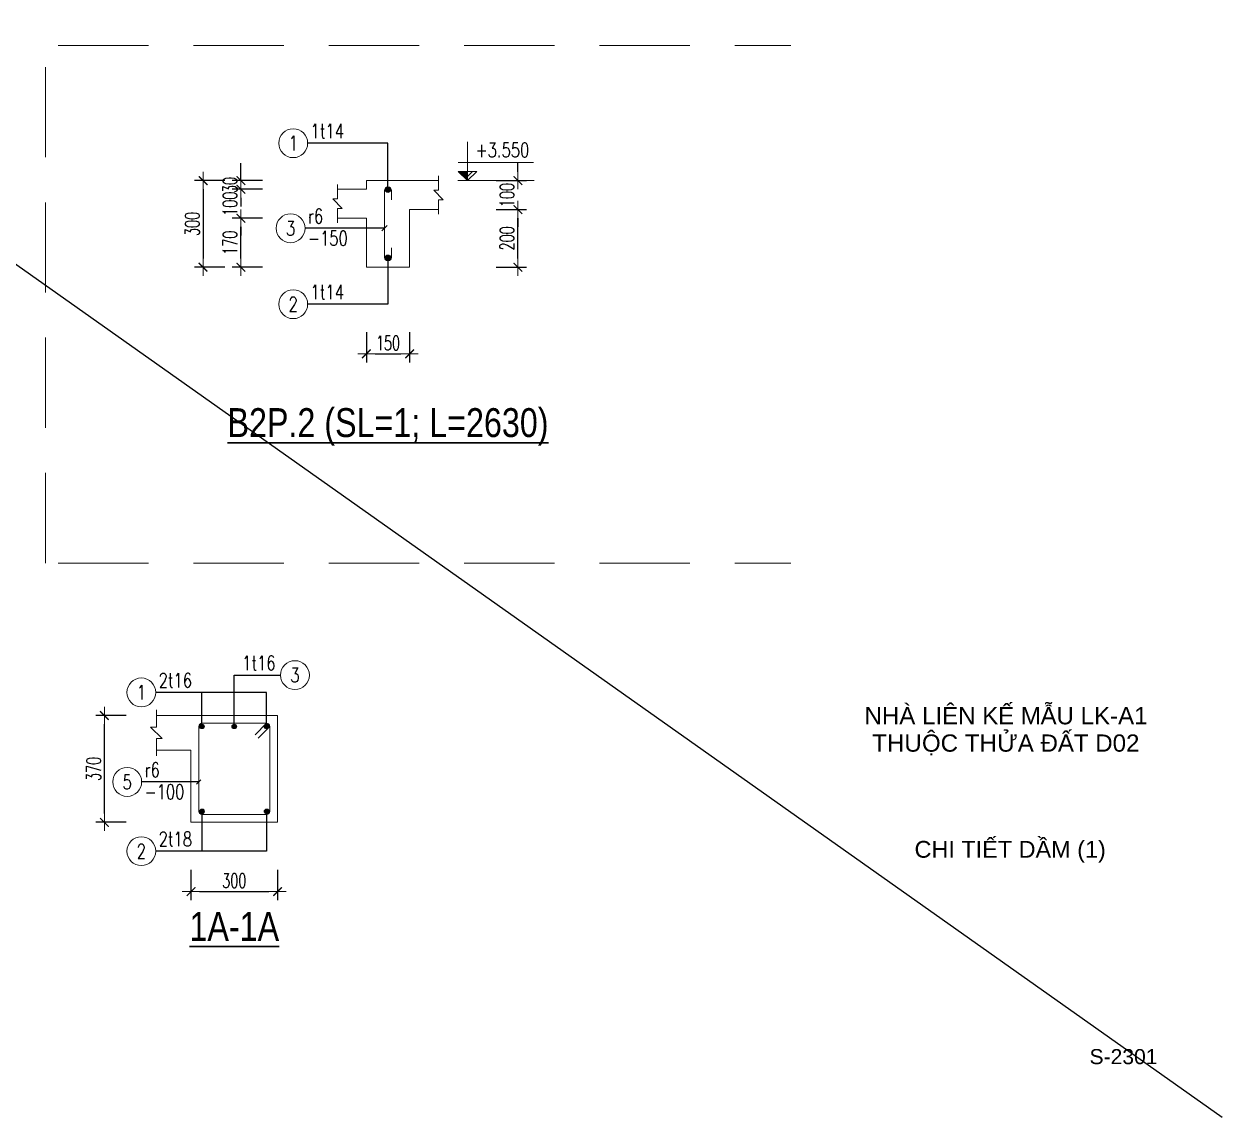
# Model space of a CAD drawing. Header units: millimetres. Extents: x -529861 to -223882, y -171969 to 61504.
# Drawn here: x -459896 to -451595, y -97113 to -89539 of the extents above; entities that cross this region are included whole.
import ezdxf
from ezdxf.enums import TextEntityAlignment as Align

# ---------------------------------------------------------------- set-up
doc = ezdxf.new("R2010")
doc.units = ezdxf.units.MM
doc.header["$LTSCALE"] = 5000
doc.linetypes.add('HIDDEN', pattern=[0.375, 0.25, -0.125])
doc.layers.get('Defpoints').update_dxf_attribs({"color": 143})
for name, color, linetype, lineweight in [('G-ANNO-TTLB', 7, 'Continuous', 18), ('kata_dim', 8, 'Continuous', 15), ('kata_net khuat', 9, 'HIDDEN', 5), ('kata_net manh', 8, 'Continuous', 5), ('kata_net thay', 4, 'Continuous', 20), ('kata_text', 7, 'Continuous', 30), ('kata_thep chu', 1, 'Continuous', 35), ('kata_thep dai', 220, 'Continuous', 20), ('S-dims', 8, 'Continuous', 18)]:
    doc.layers.add(name, color=color, linetype=linetype, lineweight=lineweight)
doc.layers.add('KCS_Plotter', color=11, linetype='Continuous', plot=False)
doc.layers.add('KCS_TEXT_BANVE_SO', color=1, linetype='Continuous')
doc.layers.add('KCS_TEXT_BANVE_TEN', color=162, linetype='Continuous')
doc.styles.add('Arial_13', font='arial.ttf', dxfattribs={"height": 2.5})
doc.styles.add('Arial_14', font='arial.ttf', dxfattribs={"height": 2.5})
doc.styles.add('kata_text', font='arial.ttf', dxfattribs={"width": 0.8})
doc.styles.add('vnsimpli', font='vnsimli.shx', dxfattribs={"width": 0.65})
doc.dimstyles.new('kata_dim_20', dxfattribs={"dimscale": 20, "dimtxt": 2.5, "dimasz": 1.5, "dimexe": 1.5, "dimexo": 2.5, "dimtad": 1, "dimdec": 0, "dimzin": 0, "dimdsep": 46, "dimtxsty": 'vnsimpli', "dimblk": 'kata_block_ArchTick', "dimcen": 0.09, "dimdle": 1.2, "dimclrd": 8, "dimclre": 8, "dimclrt": 3, "dimadec": 0, "dimazin": 0, "dimtfac": 1, "dimtdec": 0, "dimtix": 1, "dimtofl": 0, "dimtmove": 0, "dimatfit": 3, "dimfxl": 3.75, "dimfxlon": 1, "dimtolj": 1, "dimtzin": 0, "dimarcsym": 0})
doc.dimstyles.new('kata_dim_25', dxfattribs={"dimscale": 25, "dimtxt": 2.5, "dimasz": 1.5, "dimexe": 1.5, "dimexo": 2.5, "dimtad": 1, "dimdec": 0, "dimzin": 0, "dimdsep": 46, "dimtxsty": 'kata_text', "dimblk": 'kata_block_ArchTick', "dimcen": 0.09, "dimdle": 1.2, "dimclrd": 8, "dimclre": 8, "dimclrt": 3, "dimadec": 0, "dimazin": 0, "dimtfac": 1, "dimtdec": 0, "dimtix": 1, "dimtofl": 0, "dimtmove": 0, "dimatfit": 3, "dimfxl": 3.75, "dimfxlon": 1, "dimtolj": 1, "dimtzin": 0, "dimarcsym": 0})
doc.dimstyles.new('kata_dim_40', dxfattribs={"dimscale": 40, "dimtxt": 2.5, "dimasz": 1.5, "dimexe": 1.5, "dimexo": 2.5, "dimtad": 1, "dimdec": 0, "dimzin": 0, "dimdsep": 46, "dimtxsty": 'vnsimpli', "dimblk": 'kata_block_ArchTick', "dimcen": 0.09, "dimdle": 1.2, "dimclrd": 8, "dimclre": 8, "dimclrt": 3, "dimadec": 0, "dimazin": 0, "dimtfac": 1, "dimtdec": 0, "dimtix": 1, "dimtofl": 0, "dimtmove": 0, "dimatfit": 3, "dimfxl": 3.75, "dimfxlon": 1, "dimtolj": 1, "dimtzin": 0, "dimarcsym": 0})

# ---------------------------------------------------------------- blocks, each defined once
blk = doc.blocks.new('kata_block_ArchTick')
at = {"color": 8}
blk.add_line((1, 0), (-1, 0), dxfattribs=at)
at = {"color": 8, "const_width": 0.15}
blk.add_lwpolyline([(-0.5, -0.5), (0.5, 0.5)], dxfattribs=at)
blk = doc.blocks.new('*D133')
at = {"layer": 'Defpoints', "color": 0, "linetype": 'ByBlock', "ltscale": 1500, "transparency": 16777216}
for p in [(-458738.4506775968, -95070.75827095647), (-458138.4506775968, -95070.75827095647), (-458138.4506775968, -95550.75827095647)]:
    blk.add_point(p, dxfattribs=at)
at = {"layer": 'kata_dim', "color": 8, "linetype": 'ByBlock', "lineweight": -2, "ltscale": 1500, "transparency": 16777216}
for p, q in [((-458738.4506775968, -95400.75827095647), (-458738.4506775968, -95610.75827095647)), ((-458138.4506775968, -95400.75827095647), (-458138.4506775968, -95610.75827095647)), ((-458678.4506775968, -95550.75827095647), (-458198.4506775968, -95550.75827095647))]:
    blk.add_line(p, q, dxfattribs=at)
at = {"layer": 'kata_dim', "color": 8, "linetype": 'ByBlock', "lineweight": -2, "ltscale": 1500, "transparency": 16777216, "xscale": 60, "yscale": 60, "zscale": 60, "rotation": 180}
blk.add_blockref('kata_block_ArchTick', (-458738.4506775968, -95550.75827095647), dxfattribs=at)
at = {"layer": 'kata_dim', "color": 8, "linetype": 'ByBlock', "lineweight": -2, "ltscale": 1500, "transparency": 16777216, "xscale": 60, "yscale": 60, "zscale": 60}
blk.add_blockref('kata_block_ArchTick', (-458138.4506775968, -95550.75827095647), dxfattribs=at)
at = {"layer": 'kata_dim', "color": 3, "linetype": 'ByBlock', "ltscale": 1500, "transparency": 16777216, "insert": (-458438.4506775968, -95475.75827095647), "char_height": 100, "attachment_point": 5, "style": 'vnsimpli'}
blk.add_mtext('\\A1;300', dxfattribs=at)
blk = doc.blocks.new('kata_block_TD')
at = {"color": 6, "linetype": 'ByBlock', "lineweight": -2, "style": 'kata_text', "width": 0.8}
blk.add_attdef('SECTDET2', text='', height=5, dxfattribs=at).set_placement((0, 7.970649532882817), align=Align.CENTER)
at = {"color": 0, "linetype": 'ByBlock', "lineweight": -2, "style": 'kata_text', "width": 0.8}
blk.add_attdef('SECTDET1', text='', height=5, dxfattribs=at).set_placement((0, 1.470649532882817), align=Align.CENTER)
blk = doc.blocks.new('*D134')
at = {"layer": 'Defpoints', "color": 0, "linetype": 'ByBlock', "ltscale": 1500, "transparency": 16777216}
for p in [(-459338.4506775987, -94330.7582709565), (-458738.450677597, -94330.7582709565), (-458738.450677597, -95070.7582709565)]:
    blk.add_point(p, dxfattribs=at)
at = {"layer": 'kata_dim', "color": 8, "linetype": 'ByBlock', "lineweight": -2, "ltscale": 1500, "transparency": 16777216}
for p, q in [((-459188.4506775987, -94330.7582709565), (-459398.4506775987, -94330.7582709565)), ((-459338.4506775987, -95010.7582709565), (-459338.4506775987, -94390.7582709565)), ((-459188.4506775987, -95070.7582709565), (-459398.4506775987, -95070.7582709565))]:
    blk.add_line(p, q, dxfattribs=at)
at = {"layer": 'kata_dim', "color": 8, "linetype": 'ByBlock', "lineweight": -2, "ltscale": 1500, "transparency": 16777216, "xscale": 60, "yscale": 60, "zscale": 60}
for p, rotation in [((-459338.4506775987, -94330.7582709565), 90), ((-459338.4506775987, -95070.7582709565), 270)]:
    blk.add_blockref('kata_block_ArchTick', p, dxfattribs=dict(at, rotation=rotation))
at = {"layer": 'kata_dim', "color": 3, "linetype": 'ByBlock', "ltscale": 1500, "transparency": 16777216, "insert": (-459413.4506775986, -94700.75827095636), "char_height": 100, "attachment_point": 5, "rotation": 90, "style": 'vnsimpli'}
blk.add_mtext('\\A1;370', dxfattribs=at)
blk = doc.blocks.new('kata_block_THEP')
at = {"layer": 'kata_thep chu', "color": 0}
for p, q in [((-0.5, 0), (0.5, 0)), ((-0.3535533905960619, 0.353553390592424), (0.3535533905960619, -0.353553390592424)), ((0.3535533905960619, 0.353553390592424), (-0.3535533905960619, -0.353553390592424)), ((0, 0.5), (0, -0.5))]:
    blk.add_line(p, q, dxfattribs=at)
at = {"layer": 'kata_thep chu', "color": 0, "const_width": 0.08333333333333334}
blk.add_lwpolyline([(-0.5, -1.818989403545856e-12, 1), (0.5000000000145519, -1.818989403545856e-12, 1), (-0.5, -1.818989403545856e-12, 1)], format="xyb", dxfattribs=at)
blk = doc.blocks.new('*U68')
blk.add_circle((-2.5, 0), 2.5)
at = {"layer": 'kata_text', "color": 3, "style": 'vnsimpli', "width": 0.75}
blk.add_attdef('DK1', (0.5, 0.8455043070534884), '', height=2.5, dxfattribs=at)
at = {"layer": 'kata_text', "color": 7, "style": 'vnsimpli', "width": 0.75}
blk.add_attdef('SH2', text='', height=2.5, dxfattribs=at).set_placement((-2.5, 0), align=Align.MIDDLE)
blk = doc.blocks.new('*U54')
blk.add_circle((2.5, 0), 2.5)
at = {"layer": 'kata_text', "color": 3, "style": 'vnsimpli', "width": 0.75}
blk.add_attdef('DK2', text='', height=2.5, dxfattribs=at).set_placement((-0.85, 0.8455043070534884), align=Align.RIGHT)
at = {"layer": 'kata_text', "color": 7, "style": 'vnsimpli', "width": 0.75}
blk.add_attdef('SH3', text='', height=2.5, dxfattribs=at).set_placement((2.5, 0), align=Align.MIDDLE)
blk = doc.blocks.new('*U70')
blk.add_circle((-2.5, 0), 2.5)
at = {"layer": 'kata_text', "color": 3, "style": 'vnsimpli', "width": 0.75}
for tag, p in [('DK1', (0.5, 0.8455043070534884)), ('KC1', (0.5, -2.972544307831413))]:
    blk.add_attdef(tag, p, '', height=2.5, dxfattribs=at)
at = {"layer": 'kata_text', "color": 7, "style": 'vnsimpli', "width": 0.75}
blk.add_attdef('SH2', text='', height=2.5, dxfattribs=at).set_placement((-2.5, 0), align=Align.MIDDLE)
blk = doc.blocks.new('kata_block_CT')
at = {"layer": 'S-dims', "linetype": 'ByBlock', "ltscale": 1500}
blk.add_hatch(color=256, dxfattribs=at).paths.add_polyline_path([(-1.818989403545856e-12, 1.596954857557193), (-1.612010908635057, 1.596954857557193), (-1.818989403545856e-12, -4.547473508864641e-13)])
h = blk.add_hatch(dxfattribs=at)
h.set_pattern_fill('ANSI31', color=256, scale=1.406250541793835, style=0)
h.set_pattern_definition([(45.00000000000001, (-1.818989403545856e-12, 5.002220859751105e-12), (-3.157122508925225, 3.157122508925225), [])])
h.paths.add_polyline_path([(-1.818989403545856e-12, 1.596954857557193), (-1.818989403545856e-12, -4.547473508864641e-13), (1.612010908922457, 1.596954857557193)])
for p, q in [((-1.592704896860596, 3.140833880479022), (11.46947077315235, 3.140833880479022)), ((11.56125648125999, 5.002220859751105e-12), (-1.638695725139769, 5.002220859751105e-12))]:
    blk.add_line(p, q, dxfattribs=at)
for points in [[(-1.818989403545856e-12, 6.694950748643805), (-1.818989403545856e-12, -4.547473508864641e-13)], [(-1.818989403545856e-12, -4.547473508864641e-13), (-1.612010908635057, 1.596954857557193), (-1.818989403545856e-12, 1.596954857557193)], [(-1.818989403545856e-12, -4.547473508864641e-13), (1.612010908922457, 1.596954857557193), (-1.818989403545856e-12, 1.596954857557193)]]:
    blk.add_lwpolyline(points, dxfattribs=at)
at = {"layer": 'S-dims', "color": 3, "style": 'vnsimpli', "width": 0.75}
blk.add_attdef('CT', (1.409564409344966, 4.068271311703484), '', height=2.5, dxfattribs=at)
blk = doc.blocks.new('*D248')
at = {"layer": 'Defpoints', "color": 0, "linetype": 'ByBlock', "ltscale": 1500, "transparency": 16777216}
for p in [(-457523.5045095278, -91224.79359091415), (-457223.5045095278, -91224.79359091415), (-457223.5045095278, -91824.79359091415)]:
    blk.add_point(p, dxfattribs=at)
at = {"layer": 'kata_dim', "color": 8, "linetype": 'ByBlock', "lineweight": -2, "ltscale": 1500, "transparency": 16777216}
for p, q in [((-457523.5045095278, -91674.79359091415), (-457523.5045095278, -91884.79359091415)), ((-457223.5045095278, -91674.79359091415), (-457223.5045095278, -91884.79359091415)), ((-457463.5045095278, -91824.79359091415), (-457283.5045095278, -91824.79359091415))]:
    blk.add_line(p, q, dxfattribs=at)
at = {"layer": 'kata_dim', "color": 8, "linetype": 'ByBlock', "lineweight": -2, "ltscale": 1500, "transparency": 16777216, "xscale": 60, "yscale": 60, "zscale": 60, "rotation": 180}
blk.add_blockref('kata_block_ArchTick', (-457523.5045095278, -91824.79359091415), dxfattribs=at)
at = {"layer": 'kata_dim', "color": 8, "linetype": 'ByBlock', "lineweight": -2, "ltscale": 1500, "transparency": 16777216, "xscale": 60, "yscale": 60, "zscale": 60}
blk.add_blockref('kata_block_ArchTick', (-457223.5045095278, -91824.79359091415), dxfattribs=at)
at = {"layer": 'kata_dim', "color": 3, "linetype": 'ByBlock', "ltscale": 1500, "transparency": 16777216, "insert": (-457373.5045095278, -91749.79359091415), "char_height": 100, "attachment_point": 5, "style": 'vnsimpli'}
blk.add_mtext('\\A1;150', dxfattribs=at)
blk = doc.blocks.new('*D249')
at = {"layer": 'Defpoints', "color": 0, "linetype": 'ByBlock', "ltscale": 1500, "transparency": 16777216}
for p in [(-458392.6333990326, -90884.79359091415), (-457642.633399031, -90884.79359091415), (-457642.633399031, -91224.79359091415)]:
    blk.add_point(p, dxfattribs=at)
at = {"layer": 'kata_dim', "color": 8, "linetype": 'ByBlock', "lineweight": -2, "ltscale": 1500, "transparency": 16777216}
for p, q in [((-458242.6333990326, -90884.79359091415), (-458452.6333990326, -90884.79359091415)), ((-458392.6333990326, -91164.79359091415), (-458392.6333990326, -90944.79359091415)), ((-458242.6333990326, -91224.79359091415), (-458452.6333990326, -91224.79359091415))]:
    blk.add_line(p, q, dxfattribs=at)
at = {"layer": 'kata_dim', "color": 8, "linetype": 'ByBlock', "lineweight": -2, "ltscale": 1500, "transparency": 16777216, "xscale": 60, "yscale": 60, "zscale": 60}
for p, rotation in [((-458392.6333990326, -90884.79359091415), 90), ((-458392.6333990326, -91224.79359091415), 270)]:
    blk.add_blockref('kata_block_ArchTick', p, dxfattribs=dict(at, rotation=rotation))
at = {"layer": 'kata_dim', "color": 3, "linetype": 'ByBlock', "ltscale": 1500, "transparency": 16777216, "insert": (-458467.6333990326, -91054.79359091423), "char_height": 100, "attachment_point": 5, "rotation": 90, "style": 'vnsimpli'}
blk.add_mtext('\\A1;170', dxfattribs=at)
blk = doc.blocks.new('*D250')
at = {"layer": 'Defpoints', "color": 0, "linetype": 'ByBlock', "ltscale": 1500, "transparency": 16777216}
for p in [(-458392.6333990326, -90684.79359091415), (-457642.633399031, -90684.79359091415), (-457642.633399031, -90884.79359091415)]:
    blk.add_point(p, dxfattribs=at)
at = {"layer": 'kata_dim', "color": 8, "linetype": 'ByBlock', "lineweight": -2, "ltscale": 1500, "transparency": 16777216}
for p, q in [((-458392.6333990326, -90624.79359091415), (-458392.6333990326, -90564.79359091415)), ((-458242.6333990326, -90684.79359091415), (-458452.6333990326, -90684.79359091415)), ((-458242.6333990326, -90884.79359091415), (-458452.6333990326, -90884.79359091415)), ((-458392.6333990326, -90944.79359091415), (-458392.6333990326, -91004.79359091415))]:
    blk.add_line(p, q, dxfattribs=at)
at = {"layer": 'kata_dim', "color": 8, "linetype": 'ByBlock', "lineweight": -2, "ltscale": 1500, "transparency": 16777216, "xscale": 60, "yscale": 60, "zscale": 60}
for p, rotation in [((-458392.6333990326, -90684.79359091415), 270), ((-458392.6333990326, -90884.79359091415), 90)]:
    blk.add_blockref('kata_block_ArchTick', p, dxfattribs=dict(at, rotation=rotation))
at = {"layer": 'kata_dim', "color": 3, "linetype": 'ByBlock', "ltscale": 1500, "transparency": 16777216, "insert": (-458467.6333990326, -90784.79359091423), "char_height": 100, "attachment_point": 5, "rotation": 90, "style": 'vnsimpli'}
blk.add_mtext('\\A1;100', dxfattribs=at)
blk = doc.blocks.new('*D251')
at = {"layer": 'Defpoints', "color": 0, "linetype": 'ByBlock', "ltscale": 1500, "transparency": 16777216}
for p in [(-458392.6333990326, -90624.79359091415), (-457642.633399031, -90624.79359091415), (-457642.633399031, -90684.79359091415)]:
    blk.add_point(p, dxfattribs=at)
at = {"layer": 'kata_dim', "color": 8, "linetype": 'ByBlock', "lineweight": -2, "ltscale": 1500, "transparency": 16777216}
for p, q in [((-458392.6333990326, -90564.79359091415), (-458392.6333990326, -90504.79359091415)), ((-458242.6333990326, -90624.79359091415), (-458452.6333990326, -90624.79359091415)), ((-458242.6333990326, -90684.79359091415), (-458452.6333990326, -90684.79359091415)), ((-458392.6333990326, -90744.79359091415), (-458392.6333990326, -90804.79359091415))]:
    blk.add_line(p, q, dxfattribs=at)
at = {"layer": 'kata_dim', "color": 8, "linetype": 'ByBlock', "lineweight": -2, "ltscale": 1500, "transparency": 16777216, "xscale": 60, "yscale": 60, "zscale": 60}
for p, rotation in [((-458392.6333990326, -90624.79359091415), 270), ((-458392.6333990326, -90684.79359091415), 90)]:
    blk.add_blockref('kata_block_ArchTick', p, dxfattribs=dict(at, rotation=rotation))
at = {"layer": 'kata_dim', "color": 3, "linetype": 'ByBlock', "ltscale": 1500, "transparency": 16777216, "insert": (-458467.6333990326, -90654.79359091423), "char_height": 100, "attachment_point": 5, "rotation": 90, "style": 'vnsimpli'}
blk.add_mtext('\\A1;30', dxfattribs=at)
blk = doc.blocks.new('*D252')
at = {"layer": 'Defpoints', "color": 0, "linetype": 'ByBlock', "ltscale": 1500, "transparency": 16777216}
for p in [(-457223.5045095281, -90824.79359091418), (-456473.5045095294, -90824.79359091418), (-457223.5045095281, -91224.79359091418)]:
    blk.add_point(p, dxfattribs=at)
at = {"layer": 'kata_dim', "color": 8, "linetype": 'ByBlock', "lineweight": -2, "ltscale": 1500, "transparency": 16777216}
for p, q in [((-456623.5045095294, -90824.79359091418), (-456413.5045095294, -90824.79359091418)), ((-456473.5045095294, -91164.79359091418), (-456473.5045095294, -90884.79359091418)), ((-456623.5045095294, -91224.79359091418), (-456413.5045095294, -91224.79359091418))]:
    blk.add_line(p, q, dxfattribs=at)
at = {"layer": 'kata_dim', "color": 8, "linetype": 'ByBlock', "lineweight": -2, "ltscale": 1500, "transparency": 16777216, "xscale": 60, "yscale": 60, "zscale": 60}
for p, rotation in [((-456473.5045095294, -90824.79359091418), 90), ((-456473.5045095294, -91224.79359091418), 270)]:
    blk.add_blockref('kata_block_ArchTick', p, dxfattribs=dict(at, rotation=rotation))
at = {"layer": 'kata_dim', "color": 3, "linetype": 'ByBlock', "ltscale": 1500, "transparency": 16777216, "insert": (-456548.5045095293, -91024.79359091404), "char_height": 100, "attachment_point": 5, "rotation": 90, "style": 'vnsimpli'}
blk.add_mtext('\\A1;200', dxfattribs=at)
blk = doc.blocks.new('*D253')
at = {"layer": 'Defpoints', "color": 0, "linetype": 'ByBlock', "ltscale": 1500, "transparency": 16777216}
for p in [(-457223.5045095281, -90624.79359091418), (-456473.5045095294, -90624.79359091418), (-457223.5045095281, -90824.79359091418)]:
    blk.add_point(p, dxfattribs=at)
at = {"layer": 'kata_dim', "color": 8, "linetype": 'ByBlock', "lineweight": -2, "ltscale": 1500, "transparency": 16777216}
for p, q in [((-456473.5045095294, -90564.79359091418), (-456473.5045095294, -90504.79359091418)), ((-456623.5045095294, -90624.79359091418), (-456413.5045095294, -90624.79359091418)), ((-456623.5045095294, -90824.79359091418), (-456413.5045095294, -90824.79359091418)), ((-456473.5045095294, -90884.79359091418), (-456473.5045095294, -90944.79359091418))]:
    blk.add_line(p, q, dxfattribs=at)
at = {"layer": 'kata_dim', "color": 8, "linetype": 'ByBlock', "lineweight": -2, "ltscale": 1500, "transparency": 16777216, "xscale": 60, "yscale": 60, "zscale": 60}
for p, rotation in [((-456473.5045095294, -90624.79359091418), 270), ((-456473.5045095294, -90824.79359091418), 90)]:
    blk.add_blockref('kata_block_ArchTick', p, dxfattribs=dict(at, rotation=rotation))
at = {"layer": 'kata_dim', "color": 3, "linetype": 'ByBlock', "ltscale": 1500, "transparency": 16777216, "insert": (-456548.5045095293, -90724.79359091404), "char_height": 100, "attachment_point": 5, "rotation": 90, "style": 'vnsimpli'}
blk.add_mtext('\\A1;100', dxfattribs=at)
blk = doc.blocks.new('*D254')
at = {"layer": 'Defpoints', "color": 0, "linetype": 'ByBlock', "ltscale": 1500, "transparency": 16777216}
for p in [(-457642.633399031, -90624.79359091415), (-458654.6333990326, -91224.79359091415), (-457642.633399031, -91224.79359091415)]:
    blk.add_point(p, dxfattribs=at)
at = {"layer": 'kata_dim', "color": 8, "linetype": 'ByBlock', "lineweight": -2, "ltscale": 1500, "transparency": 16777216}
for p, q in [((-458504.6333990326, -90624.79359091415), (-458714.6333990326, -90624.79359091415)), ((-458654.6333990326, -90684.79359091415), (-458654.6333990326, -91164.79359091415)), ((-458504.6333990326, -91224.79359091415), (-458714.6333990326, -91224.79359091415))]:
    blk.add_line(p, q, dxfattribs=at)
at = {"layer": 'kata_dim', "color": 8, "linetype": 'ByBlock', "lineweight": -2, "ltscale": 1500, "transparency": 16777216, "xscale": 60, "yscale": 60, "zscale": 60}
for p, rotation in [((-458654.6333990326, -90624.79359091415), 90), ((-458654.6333990326, -91224.79359091415), 270)]:
    blk.add_blockref('kata_block_ArchTick', p, dxfattribs=dict(at, rotation=rotation))
at = {"layer": 'kata_dim', "color": 3, "linetype": 'ByBlock', "ltscale": 1500, "transparency": 16777216, "insert": (-458729.6333990326, -90924.79359091423), "char_height": 100, "attachment_point": 5, "rotation": 90, "style": 'vnsimpli'}
blk.add_mtext('\\A1;300', dxfattribs=at)

msp = doc.modelspace()

# ---------------------------------------------------------------- linework, layer by layer
at = {"layer": 'kata_dim', "linetype": 'ByBlock', "ltscale": 1500}
msp.add_lwpolyline([(-458978.4506775968, -94610.75827095647), (-458978.4506775968, -94490.75827095647), (-458938.4506775968, -94490.75827095647), (-459018.4506775968, -94410.75827095647), (-458978.4506775968, -94410.75827095647), (-458978.4506775968, -94290.75827095647)], dxfattribs=at)
at = {"layer": 'kata_net khuat', "ltscale": 0.5}
for p, q in [((-471845.1049399269, -89687.76846632666), (-454582.6048049783, -89687.76846632666)), ((-459745.3407174314, -93275.26834406728), (-459745.3407174314, -89687.76846632666)), ((-471845.1049399269, -93275.26834406728), (-454582.6048049783, -93275.26834406728))]:
    msp.add_line(p, q, dxfattribs=at)
at = {"layer": 'kata_net manh', "linetype": 'ByBlock', "ltscale": 1500}
for points in [[(-457023.5045095278, -90858.12692424747), (-457023.5045095278, -90758.12692424747), (-456990.1711761944, -90758.12692424747), (-457056.8378428611, -90691.46025758078), (-457023.5045095278, -90691.46025758078), (-457023.5045095278, -90591.46025758078)], [(-457723.5045095278, -90918.12692424747), (-457723.5045095278, -90818.12692424747), (-457690.1711761944, -90818.12692424747), (-457756.8378428611, -90751.46025758078), (-457723.5045095278, -90751.46025758078), (-457723.5045095278, -90651.46025758078)]]:
    msp.add_lwpolyline(points, dxfattribs=at)
at = {"layer": 'kata_net thay', "linetype": 'ByBlock', "ltscale": 1500}
for points in [[(-457723.5045095278, -90684.79359091415), (-457523.5045095278, -90684.79359091415), (-457523.5045095278, -90624.79359091415), (-457223.5045095278, -90624.79359091415), (-457223.5045095278, -90624.79359091415), (-457023.5045095278, -90624.79359091415)], [(-457723.5045095278, -90884.79359091415), (-457523.5045095278, -90884.79359091415), (-457523.5045095278, -91224.79359091415), (-457223.5045095278, -91224.79359091415), (-457223.5045095278, -90824.79359091415), (-457023.5045095278, -90824.79359091415)], [(-458978.4506775968, -94570.75827095647), (-458738.4506775968, -94570.75827095647), (-458738.4506775968, -95070.75827095647), (-458138.4506775968, -95070.75827095647), (-458138.4506775968, -94330.75827095647), (-458738.4506775968, -94330.75827095647), (-458738.4506775968, -94330.75827095647), (-458978.4506775968, -94330.75827095647)]]:
    msp.add_lwpolyline(points, dxfattribs=at)
at = {"layer": 'kata_thep dai', "linetype": 'ByBlock', "ltscale": 1500}
for points in [[(-457349.5045095278, -90758.79359091415), (-457349.5045095278, -90692.79359091415, 1), (-457397.5045095278, -90692.79359091415), (-457397.5045095278, -91156.79359091415, 1), (-457349.5045095278, -91156.79359091415), (-457349.5045095278, -91090.79359091415)], [(-458294.4506775968, -94464.75827095647), (-458214.4506775968, -94384.75827095647, -0.414213562), (-458192.4506775968, -94406.75827095647), (-458192.4506775968, -94994.75827095647, -0.414213562), (-458214.4506775968, -95016.75827095647), (-458662.4506775968, -95016.75827095647, -0.414213562), (-458684.4506775968, -94994.75827095647), (-458684.4506775968, -94406.75827095647, -0.414213562), (-458662.4506775968, -94384.75827095647), (-458214.4506775968, -94384.75827095647, -0.414213562), (-458192.4506775968, -94406.75827095647), (-458272.4506775968, -94486.75827095647)]]:
    msp.add_lwpolyline(points, format="xyb", dxfattribs=at)
at = {"layer": 'KCS_Plotter', "linetype": 'ByBlock', "ltscale": 1500}
msp.add_line((-472595.1049399457, -82262.76871084442), (-451595.1049399387, -97112.76822181189), dxfattribs=at)

# ---------------------------------------------------------------- block references
at = {"layer": 'kata_net manh', "linetype": 'ByBlock', "ltscale": 1500, "xscale": 40, "yscale": 40, "zscale": 40}
for name, p, values in [('*U68', (-457930.1444830425, -90365.43531560013), {'SH2': '1', 'DK1': '1t14'}), ('*U70', (-457948.5045095278, -90954.79359091415), {'SH2': '3', 'DK1': 'r6', 'KC1': '-150'}), ('*U68', (-457930.1986263851, -91480.97011979728), {'SH2': '2', 'DK1': '1t14'}), ('*U54', (-458118.4506775968, -94050.75827095647), {'SH3': '3', 'DK2': '1t16'}), ('*U68', (-458982.4506775968, -94170.75827095647), {'SH2': '1', 'DK1': '2t16'}), ('*U70', (-459080.4506775968, -94790.75827095647), {'SH2': '5', 'DK1': 'r6', 'KC1': '-100'}), ('*U68', (-458982.4506775968, -95270.75827095647), {'SH2': '2', 'DK1': '2t18'})]:
    msp.add_blockref(name, p, dxfattribs=at).add_auto_attribs(values)
at = {"layer": 'kata_text', "linetype": 'ByBlock', "ltscale": 1500}
ref = msp.add_blockref('kata_block_CT', (-456823.5045095278, -90624.79359091415), dxfattribs=dict(at, xscale=40, yscale=40, zscale=40))
ref.add_attrib('CT', '+3.550', (-456767.1219331539, -90462.06273844598), dxfattribs={"layer": '0', "color": 3, "height": 100, "style": 'vnsimpli', "width": 0.75})
ref = msp.add_blockref('kata_block_TD', (-457373.5045095278, -92460.08709558532), dxfattribs=dict(at, xscale=40, yscale=40, zscale=40))
ref.add_attrib('SECTDET1', '%%uB2P.2 (SL=1; L=2630)', dxfattribs={"layer": '0', "color": 0, "linetype": 'ByBlock', "lineweight": -2, "height": 200, "style": 'kata_text', "width": 0.8}).set_placement((-457373.5045095278, -92401.26111427), align=Align.CENTER)
ref = msp.add_blockref('kata_block_TD', (-458438.4506775968, -95950.75827095647), dxfattribs=dict(at, xscale=40, yscale=40, zscale=40))
ref.add_attrib('SECTDET1', '%%u1A-1A', dxfattribs={"layer": '0', "color": 0, "linetype": 'ByBlock', "lineweight": -2, "height": 200, "style": 'kata_text', "width": 0.8}).set_placement((-458438.4506775968, -95891.93228964116), align=Align.CENTER)
at = {"layer": 'kata_thep chu', "color": 3, "linetype": 'ByBlock', "ltscale": 1500, "xscale": 28, "yscale": 28, "zscale": 28}
for p in [(-457373.5045095278, -90688.79359091415), (-457373.5045095278, -91158.31221868219)]:
    msp.add_blockref('kata_block_THEP', p, dxfattribs=at)
at = {"layer": 'kata_thep chu', "linetype": 'ByBlock', "ltscale": 1500}
for p, xscale, yscale, zscale in [((-458662.4506775968, -94406.75827095647), 32, 32, 32), ((-458438.4506775968, -94406.75827095647), 32, 32, 32), ((-458214.4506775968, -94406.75827095647), 32, 32, 32), ((-458662.4506775968, -94994.75827095647), 36, 36, 36), ((-458214.4506775968, -94994.75827095647), 36, 36, 36)]:
    msp.add_blockref('kata_block_THEP', p, dxfattribs=dict(at, xscale=xscale, yscale=yscale, zscale=zscale))

# ---------------------------------------------------------------- texts
at = {"layer": 'G-ANNO-TTLB', "lineweight": 9, "char_height": 119.4444444444844, "attachment_point": 1}
for s, insert, width, style in [('NHÀ LIÊN K', (-454072.327081446, -94272.32391197752), 1122.273423611486, 'Arial_13'), ('\\fArial|b0|i0|c254|p34|;Ế', (-453146.3589101494, -94272.32391197752), 134.0599652778225, 'Arial_14'), (' M', (-453035.748377742, -94272.32391197752), 222.1565138889631, 'Arial_13'), ('\\fArial|b0|i0|c254|p34|;Ẫ', (-452852.4509240382, -94272.32391197752), 134.0599652778227, 'Arial_14'), ('U LK-A1', (-452741.8403916307, -94272.32391197752), 762.2266597224769, 'Arial_13'), ('\\fArial|b0|i0|c254|p34|;Ộ', (-453674.1291647816, -94461.94196753317), 157.0416736111637, 'Arial_14'), ('C TH', (-453544.5568268186, -94461.94196753317), 474.9553055557146, 'Arial_13'), ('\\fArial|b0|i0|c254|p34|;Ử', (-453152.6795120036, -94461.94196753317), 172.3628125000576, 'Arial_14'), ('\\fArial|b0|i0|c254|p34|;Ấ', (-452732.359488853, -94461.94196753317), 134.0599652778225, 'Arial_14'), ('T D02', (-452621.7489564454, -94461.94196753317), 551.5610000001845, 'Arial_13'), ('THU', (-454018.6019657076, -94461.94196753317), 417.5010347223618, 'Arial_13'), ('A ', (-453010.465970337, -94461.94196753317), 191.514236111175, 'Arial_13'), ('Đ', (-452852.4509240382, -94461.94196753317), 145.5508194444934, 'Arial_13')]:
    msp.add_mtext(s, dxfattribs=dict(at, insert=insert, width=width, style=style))
at = {"layer": 'KCS_TEXT_BANVE_SO', "linetype": 'ByBlock', "style": 'Arial_13'}
msp.add_text('S-2301', height=104.5751633987278, dxfattribs=at).set_placement((-452513.2479981977, -96746.40580251007))
at = {"layer": 'KCS_TEXT_BANVE_TEN', "linetype": 'ByBlock', "style": 'Arial_13'}
msp.add_text('CHI TIẾT DẦM (1) ', height=116.1946259985864, dxfattribs=at).set_placement((-453725.7488911714, -95315.92101914625))

# ---------------------------------------------------------------- dimensions: what is measured, and where the dimension line sits
at = {"layer": 'kata_dim', "linetype": 'ByBlock', "ltscale": 1500}
for base, p1, p2, picture, middle in [((-458392.6333990326, -90624.79359091415), (-457642.633399031, -90684.79359091415), (-457642.633399031, -90624.79359091415), '*D251', (-458467.6333990326, -90654.79359091423)), ((-456473.5045095294, -90624.79359091418), (-457223.5045095278, -90824.79359091415), (-457223.5045095278, -90624.79359091415), '*D253', (-456548.5045095293, -90724.79359091404)), ((-458654.6333990326, -91224.79359091415), (-457642.633399031, -90624.79359091415), (-457642.633399031, -91224.79359091415), '*D254', (-458729.6333990326, -90924.79359091423)), ((-458392.6333990326, -90684.79359091415), (-457642.633399031, -90884.79359091415), (-457642.633399031, -90684.79359091415), '*D250', (-458467.6333990326, -90784.79359091423)), ((-456473.5045095294, -90824.79359091418), (-457223.5045095278, -91224.79359091415), (-457223.5045095278, -90824.79359091415), '*D252', (-456548.5045095293, -91024.79359091404)), ((-458392.6333990326, -90884.79359091415), (-457642.633399031, -91224.79359091415), (-457642.633399031, -90884.79359091415), '*D249', (-458467.6333990326, -91054.79359091423)), ((-459338.4506775987, -94330.7582709565), (-458738.4506775968, -95070.75827095647), (-458738.4506775968, -94330.75827095647), '*D134', (-459413.4506775986, -94700.75827095636))]:
    dim = msp.add_linear_dim(base=base, p1=p1, p2=p2, angle=270, dimstyle='kata_dim_40', override={"dimlfac": 0.5}, dxfattribs=at)
    dim.commit()
    dim.dimension.update_dxf_attribs({"geometry": picture, "text_midpoint": middle})
for base, p1, p2, picture, middle in [((-457223.5045095278, -91824.79359091415), (-457523.5045095278, -91224.79359091415), (-457223.5045095278, -91224.79359091415), '*D248', (-457373.5045095278, -91749.79359091415)), ((-458138.4506775968, -95550.75827095647), (-458738.4506775968, -95070.75827095647), (-458138.4506775968, -95070.75827095647), '*D133', (-458438.4506775968, -95475.75827095647))]:
    dim = msp.add_linear_dim(base=base, p1=p1, p2=p2, dimstyle='kata_dim_40', override={"dimlfac": 0.5}, dxfattribs=at)
    dim.commit()
    dim.dimension.update_dxf_attribs({"geometry": picture, "text_midpoint": middle})

# ---------------------------------------------------------------- leaders
at = {"layer": 'kata_net manh', "linetype": 'ByBlock', "ltscale": 1500}
for points, dimstyle, override in [([(-457374.1444830425, -90687.43531560013), (-457374.1444830425, -90365.43531560013), (-457930.1444830425, -90365.43531560013)], 'kata_dim_25', {"dimldrblk": 'DotBlank'}), ([(-457397.5045095278, -90954.79359091415), (-457948.5045095278, -90954.79359091415)], 'kata_dim_25', {"dimldrblk": 'Oblique'}), ([(-457374.1986263851, -91158.97011979728), (-457374.1986263851, -91480.97011979728), (-457930.1986263851, -91480.97011979728)], 'kata_dim_25', {"dimldrblk": 'DotBlank'}), ([(-458438.4506775968, -94406.75827095647), (-458438.4506775968, -94050.75827095647), (-458118.4506775968, -94050.75827095647)], 'kata_dim_20', {"dimldrblk": 'DotBlank'}), ([(-458662.4506775968, -94406.75827095647), (-458662.4506775968, -94170.75827095647), (-458982.4506775968, -94170.75827095647)], 'kata_dim_20', {"dimldrblk": 'DotBlank'}), ([(-458214.4506775968, -94406.75827095647), (-458214.4506775968, -94170.75827095647), (-458982.4506775968, -94170.75827095647)], 'kata_dim_20', {"dimldrblk": 'DotBlank'}), ([(-458684.4506775968, -94790.75827095647), (-459080.4506775968, -94790.75827095647)], 'kata_dim_20', {"dimldrblk": 'Oblique'}), ([(-458662.4506775968, -94994.75827095647), (-458662.4506775968, -95270.75827095647), (-458982.4506775968, -95270.75827095647)], 'kata_dim_20', {"dimldrblk": 'DotBlank'}), ([(-458214.4506775968, -94994.75827095647), (-458214.4506775968, -95270.75827095647), (-458982.4506775968, -95270.75827095647)], 'kata_dim_20', {"dimldrblk": 'DotBlank'})]:
    msp.add_leader(points, dimstyle=dimstyle, override=override, dxfattribs=at)

doc.saveas('drawing.dxf')
